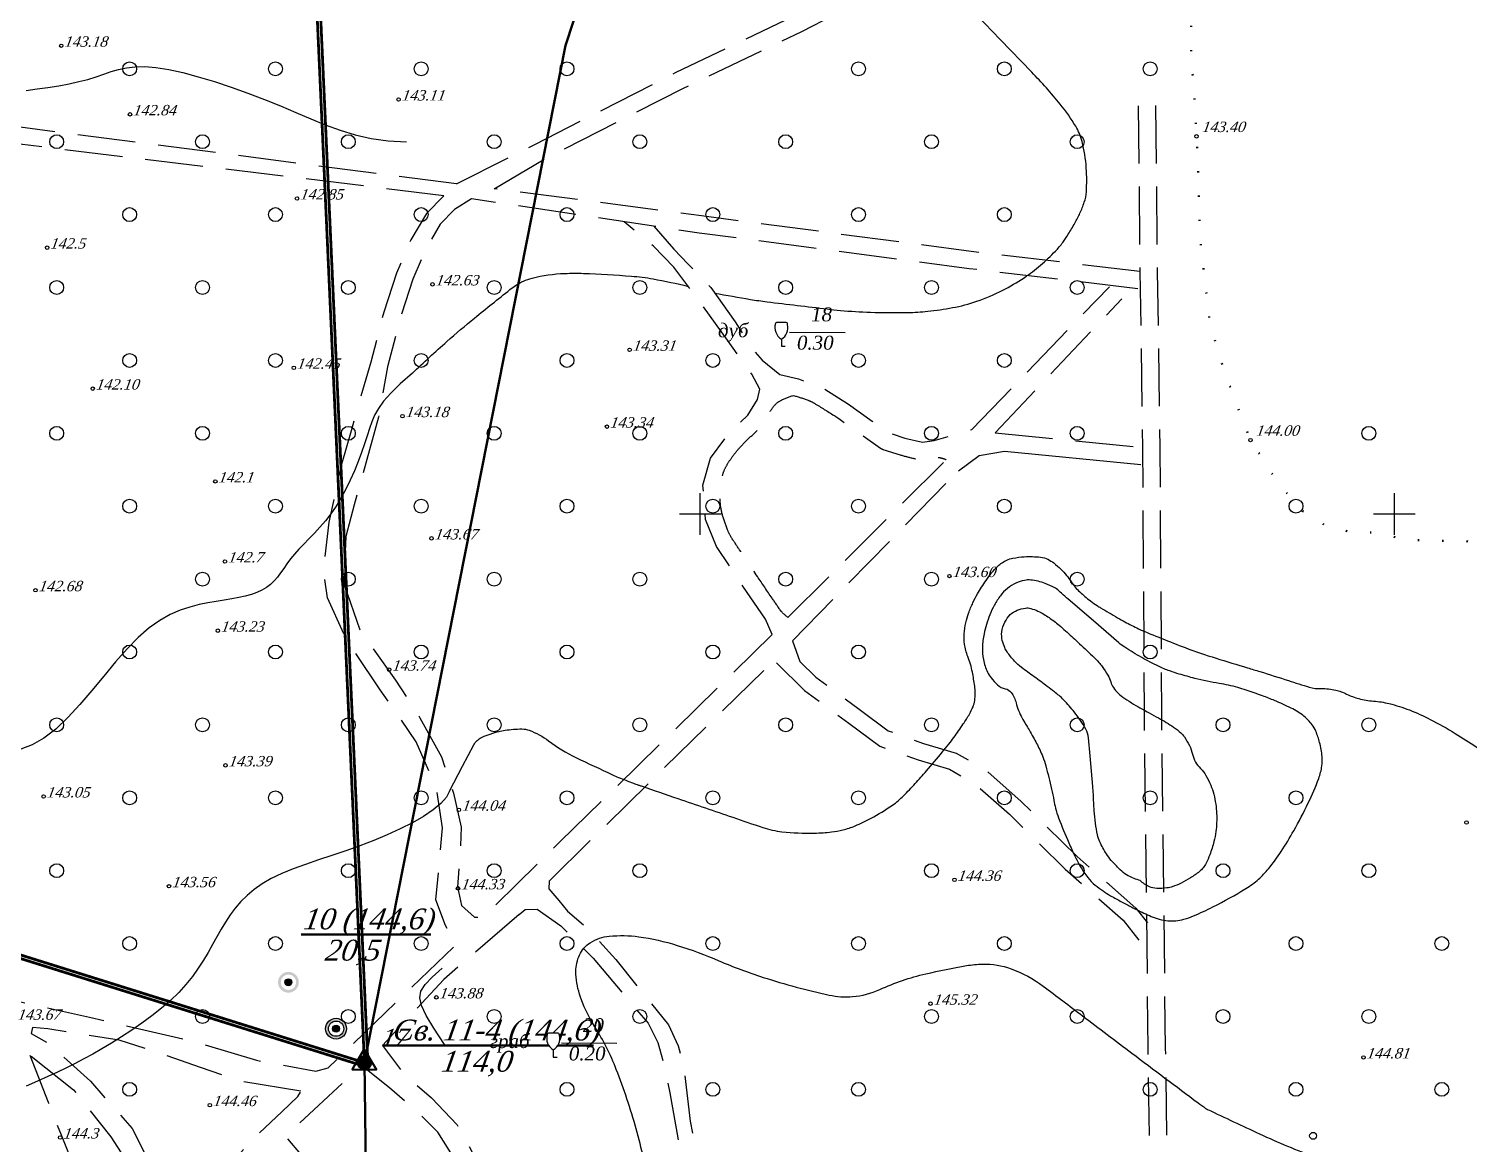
# Model space of a CAD drawing. Header units: millimetres. Extents: x 1400 to 4853, y -623 to 1865.
# Drawn here: x 2962.3 to 3086.8, y 1378.8 to 1475.2 of the extents above; entities that cross this region are included whole.
import ezdxf
from ezdxf.lldxf.tags import DXFTag

# ---------------------------------------------------------------- set-up
doc = ezdxf.new("R2010")
doc.units = ezdxf.units.MM
doc.set_wipeout_variables(frame=1)
for name, pattern in [('ADOT', [10, 0, -10]), ('AHIDDEN2', [3, 1.5, -1.5]), ('AHIDDEN4', [7, 5, -2])]:
    doc.linetypes.add(name, pattern=pattern)
for name, color, linetype in [('01_Завод', 7, 'Continuous'), ('01_Північ', 7, 'Continuous'), ('0_Лицензия', 6, 'Continuous'), ('CONT-MNR', 7, 'Continuous'), ('кресты', 7, 'Continuous'), ('ПИКЕТЫ', 7, 'Continuous'), ('РАСТИТ', 7, 'Continuous'), ('Скважины', 7, 'Continuous'), ('Скважины_2011', 7, 'Continuous'), ('СІТУАЦІЯ', 7, 'Continuous')]:
    doc.layers.add(name, color=color, linetype=linetype)
doc.styles.add('grad', font='timesi.ttf')
doc.styles.add('universw', font='timesi.ttf', dxfattribs={"oblique": 10})
tags = doc.linetypes.add('New Line1', pattern=[1.5, 1, -0.5]).pattern_tags.tags
tags[6:7] = [DXFTag(74, 4), DXFTag(75, 0), DXFTag(340, '0'), DXFTag(46, 1.0), DXFTag(50, 0.0), DXFTag(44, 0.0), DXFTag(45, 0.0)]
tags[4:5] = [DXFTag(74, 4), DXFTag(75, 0), DXFTag(340, '0'), DXFTag(46, 1.0), DXFTag(50, 0.0), DXFTag(44, 0.0), DXFTag(45, 0.0)]

# ---------------------------------------------------------------- blocks, each defined once
blk = doc.blocks.new('372')
blk.add_circle((0, 0), 1)
blk = doc.blocks.new('368')
at = {"color": 0, "linetype": 'Continuous'}
blk.add_blockref('372', (0, 0), dxfattribs=at)
blk = doc.blocks.new('Свкажины')
at = {"layer": 'Скважины', "linetype": 'Continuous'}
h = blk.add_hatch(color=5, dxfattribs=at)
h.paths.add_polyline_path([(-3, 0, 1), (3, 0, 1)])
h.paths.add_polyline_path([(2.2, 0, -1), (-2.2, 0, -1)], flags=16)
at = {"layer": 'Скважины', "linetype": 'Continuous', "lineweight": 50}
h = blk.add_hatch(color=2, dxfattribs=at)
edge = h.paths.add_edge_path()
edge.add_arc((0, 0), 1, 0, 360)
at = {"layer": 'Скважины', "color": 0, "linetype": 'Continuous'}
for radius in [3, 2.2, 1]:
    blk.add_circle((0, 0), radius, dxfattribs=at)
blk = doc.blocks.new('Licenzia')
at = {"linetype": 'New Line1', "lineweight": 25}
h = blk.add_hatch(color=6, dxfattribs=at)
h.dxf.hatch_style = 1
h.set_gradient(color1=(255, 0, 255), color2=(255, 0, 255), centered=1, tint=1, name='INVCYLINDER')
edge = h.paths.add_edge_path()
edge.add_arc((0, 0), 2, 0, 360)
at = {"color": 6, "linetype": 'Continuous', "lineweight": 40, "flags": 128}
blk.add_lwpolyline([(-0.08, 4.01), (-3.48, -1.99), (3.45, -1.99)], close=True, dxfattribs=at)
at = {"color": 10, "linetype": 'Continuous', "lineweight": 25}
blk.add_circle((0, 0), 2, dxfattribs=at)
blk = doc.blocks.new('390_2')
at = {"color": 0, "linetype": 'Continuous', "lineweight": 0}
blk.add_wipeout([(0.56, -0.02), (0.56, 0.02), (0.02, 0.02), (0.02, 1.02), (0.15, 1.11), (0.31, 1.24), (0.46, 1.38), (0.62, 1.58), (0.73, 1.77), (0.84, 2), (0.9, 2.21), (0.95, 2.44), (0.96, 2.61), (0.96, 2.86), (0.94, 3.01), (0.89, 3.24), (0.86, 3.33), (0.82, 3.39), (0.77, 3.44), (0.7, 3.46), (-0.38, 3.46), (-0.69, 3.46), (-0.8, 3.42), (-0.85, 3.37), (-0.89, 3.28), (-0.93, 3.11), (-0.96, 2.93), (-0.97, 2.66), (-0.95, 2.39), (-0.91, 2.19), (-0.85, 2.03), (-0.78, 1.85), (-0.67, 1.65), (-0.56, 1.5), (-0.45, 1.37), (-0.28, 1.21), (-0.13, 1.09), (-0.02, 1.02), (-0.02, -0.02)], dxfattribs=at)
at = {"color": 0, "linetype": 'Continuous'}
blk.add_lwpolyline([(0.89, 3.12), (0.86, 3.28, 0.283123), (0.7, 3.44), (-0.69, 3.44, 0.301637), (-0.87, 3.28, 0.346308), (0, 1.03, 0.325277)], format="xyb", close=True, dxfattribs=at)
blk.add_lwpolyline([(0, 1.03), (0, 0), (0.54, 0)], dxfattribs=at)

msp = doc.modelspace()

# ---------------------------------------------------------------- hatches: boundary and pattern name
at = {"layer": 'Скважины', "linetype": 'Continuous'}
h = msp.add_hatch(color=0, dxfattribs=at)
h.paths.add_polyline_path([(2985.6759, 1392.8271, 1), (2983.8759, 1392.8271, 1)])
h.paths.add_polyline_path([(2985.4359, 1392.8271, 1), (2984.1159, 1392.8271, 1)], flags=16)
msp.add_hatch(color=7, dxfattribs=at).paths.add_polyline_path([(2985.0759, 1392.8271, 1), (2984.4759, 1392.8271, 1)])

# ---------------------------------------------------------------- linework, layer by layer
at = {"color": 6, "linetype": 'Continuous', "lineweight": 60, "flags": 128}
msp.add_lwpolyline([(3144.4144, 1622.5005, 0.24, 0.24, 0), (3032.8199, 1555.7907, 0.24, 0.24, 0), (3018.8744, 1523.7908, 0.24, 0.24, 0), (2987.3207, 1481.6199, 0.24, 0.24, 0), (2991.6614, 1385.4672, 0.24, 0.24, 0), (2843.9613, 1431.7361, 0.24, 0.24, 0), (2695.2589, 1447.0788, 0.24, 0.24, 0), (2711.2688, 1628.8933, 0.24, 0.24, 0), (2712.5497, 1675.7396, 0, 0, 0), (2806.1021, 1678.0284, 0.24, 0.24, 0), (2909.7376, 1712.7799, 0.24, 0.24, 0), (2967.6908, 1719.2535, 0.24, 0.24, 0), (3085.4663, 1716.8193, 0.24, 0.24, 0), (3121.1623, 1734.8067, 0.24, 0.24, 0), (3144.4153, 1734.688, 0.24, 0.24, 0)], format="xyseb", dxfattribs=at)
at = {"color": 1, "linetype": 'Continuous', "lineweight": 211, "const_width": 0.24, "flags": 128}
msp.add_lwpolyline([(2712.8418, 1675.4467), (2806.1546, 1677.7296), (2909.8027, 1712.4853), (2967.7044, 1718.9532), (3084.808, 1716.5431), (3133.365, 1615.9104), (3032.5835, 1555.9992), (3018.6133, 1523.9427), (2987.0162, 1481.7136), (2991.3424, 1385.8815), (2844.0222, 1432.0314), (2695.5837, 1447.3469), (2711.5685, 1628.8761)], close=True, dxfattribs=at)
at = {"color": 7, "linetype": 'Continuous', "lineweight": 50, "flags": 128}
msp.add_lwpolyline([(3022.8806, 1516.821), (3008.7078, 1473.7954), (2991.3424, 1385.8815), (2991.9063, 1342.6075), (2991.9063, 1342.6075, -0.42950611), (2972.8201, 1324.3423), (2896.8223, 1329.5967), (2840.9623, 1333.2267), (2758.0423, 1339.7067), (2692.7023, 1344.9267)], format="xyb", dxfattribs=at)
at = {"layer": '01_Завод', "color": 250, "linetype": 'AHIDDEN4', "flags": 128}
for points in [[(2999.2909, 1461.8232), (3006.067, 1465.2291), (3018.2417, 1471.4456), (3028.473, 1476.3524), (3033.5832, 1478.946), (3038.9295, 1480.8535), (3044.7034, 1482.167), (3046.6426, 1482.6255)], [(3002.5604, 1461.407), (3006.7912, 1463.9147), (3018.9072, 1470.1012), (3029.1368, 1475.0071), (3034.177, 1477.5652), (3039.3494, 1479.4107), (3045.0423, 1480.7058), (3046.9878, 1481.1657)], [(2999.2909, 1461.8232), (2957.4143, 1467.2646), (2933.5931, 1470.3934)], [(2998.2171, 1460.8017), (2957.22, 1465.7772), (2933.3978, 1468.9062)], [(3058.2226, 1468.5847), (3058.3598, 1454.2533), (3058.5903, 1439.0532), (3058.7266, 1416.1742), (3059.0546, 1387.1029), (3059.2128, 1376.6467), (3060.1623, 1292.9921)], [(3059.7225, 1468.5991), (3059.8597, 1454.2719), (3060.0902, 1439.0691), (3060.2265, 1416.1871), (3060.5545, 1387.1228), (3060.7127, 1376.6666), (3061.6622, 1293.0091)], [(2998.2171, 1460.8017), (2996.7024, 1459.2747), (2995.3439, 1456.9772), (2994.1161, 1454.1053), (2993.0188, 1450.7373), (2991.8955, 1446.4033), (2990.8953, 1442.999)], [(3000.5934, 1460.5323), (2999.1227, 1459.6186), (2997.8986, 1458.3507), (2996.6848, 1456.2977), (2995.5216, 1453.577), (2994.4593, 1450.3164), (2993.3415, 1446.0036), (2992.5613, 1441.6581)], [(3058.1828, 1452.7638), (3043.6028, 1454.4966), (3020.2765, 1457.5705), (3000.5934, 1460.5323)], [(3058.3598, 1454.2533), (3043.7894, 1455.985), (3020.4725, 1459.0577), (3002.5604, 1461.407)], [(3026.5944, 1422.89), (3026.0019, 1424.2053), (3024.0611, 1427.0625), (3021.7653, 1430.4984), (3020.8223, 1432.8285), (3020.5986, 1435.7869), (3021.2562, 1438.1202), (3022.6781, 1440.0586), (3024.4664, 1441.848), (3025.3047, 1443.1768), (3025.523, 1444.0981), (3024.8336, 1445.3673), (3022.7255, 1448.3059), (3020.449, 1451.4792), (3018.093, 1454.6206), (3016.3272, 1456.4514), (3013.7795, 1458.5482)], [(3016.3614, 1458.1597), (3018.0936, 1456.1712), (3019.3311, 1454.887), (3021.275, 1452.87), (3023.3984, 1449.9066), (3024.7379, 1447.703), (3025.7044, 1446.5992), (3027.2576, 1445.3573), (3028.866, 1444.9736), (3030.9024, 1444.2158), (3033.1772, 1442.7868), (3035.2336, 1441.3292), (3036.6256, 1440.3426), (3038.0551, 1439.8514), (3039.563, 1439.5052), (3040.5898, 1439.6518), (3042.5235, 1440.2115), (3043.8442, 1440.6084), (3055.7238, 1452.9232)], [(3045.846, 1440.3203), (3056.8034, 1451.8817)], [(3045.846, 1440.3203), (3058.5903, 1439.0532)], [(3027.9408, 1424.3382), (3041.6325, 1437.9829)], [(3028.3265, 1422.3339), (3042.6739, 1437.0193)], [(3008.2366, 1404.951), (3026.5944, 1422.89)], [(3028.3265, 1422.3339), (3028.9781, 1420.546), (3030.3577, 1419.1973), (3034.0934, 1416.4268), (3036.6142, 1414.5572), (3039.6687, 1413.4634), (3042.4991, 1412.6263), (3044.993, 1411.2107), (3048.109, 1408.4611), (3052.94, 1403.692), (3058.0234, 1399.2328), (3060.0978, 1396.6043)], [(3026.9482, 1420.4451), (3029.3805, 1418.0545), (3033.1998, 1415.222), (3035.8992, 1413.2199), (3039.2028, 1412.037), (3041.9085, 1411.2368), (3044.1172, 1409.983), (3047.0851, 1407.3641), (3051.9176, 1402.5935), (3056.931, 1398.1957), (3058.9204, 1395.675)], [(3007.2962, 1401.5716), (3016.4923, 1410.595), (3026.2396, 1420.1592)], [(3007.2962, 1401.5716), (3007.2952, 1400.888), (3008.1357, 1399.88), (3008.8829, 1398.9839), (3010.8628, 1397.2666), (3013.0668, 1394.7839), (3015.9927, 1391.1676), (3017.6269, 1389.1477), (3018.4547, 1387.3246), (3018.962, 1385.4306), (3019.4874, 1380.8099), (3020.5904, 1375.1053), (3021.0321, 1372.6269), (3021.2091, 1371.6341), (3021.5942, 1371.3368), (3022.5061, 1371.6854), (3023.889, 1372.2804), (3025.9286, 1373.158), (3027.8673, 1373.9921), (3030.8174, 1374.7706), (3033.7614, 1375.5476), (3037.3229, 1376.3131), (3041.3069, 1376.6423), (3046.0015, 1377.1321), (3049.7094, 1377.2726), (3052.9268, 1377.2218), (3057.1819, 1377.0903), (3059.2071, 1377.0278)], [(3004.7274, 1398.6822), (3005.2335, 1399.1199), (3006.265, 1399.1514), (3008.3258, 1397.7047), (3011.1077, 1394.9044), (3015.8554, 1389.2796), (3016.7158, 1387.6105), (3017.2472, 1385.5874), (3017.7467, 1383.2786), (3018.7066, 1377.8423), (3019.197, 1373.9849), (3019.2558, 1373.0978), (3018.9586, 1371.8652), (3018.4, 1371.1996), (3017.6373, 1370.7379), (3016.0796, 1370.8131), (3012.6314, 1371.5646), (3007.9837, 1373.1597), (3004.4597, 1375.2382), (3002.4565, 1376.4876), (3000.6549, 1378.1569)]]:
    msp.add_lwpolyline(points, dxfattribs=at)
for points in [[(3027.9408, 1424.3382, -0.01007648), (3027.41, 1424.8295, -0.05028946), (3027.316, 1424.9403, -0.00156801), (3026.5747, 1426.0242, -0.00090889), (3025.3052, 1427.9006, -0.00099552), (3023.7661, 1430.1941, -0.00227091), (3023.098, 1431.2039, -0.04888238), (3022.7543, 1431.8604, -0.02601056), (3022.3004, 1433.1746, -0.05131863), (3022.0913, 1434.3363, -0.0466023), (3022.1143, 1435.6354, -0.04100762), (3022.3315, 1436.7479, -0.06102856), (3022.6263, 1437.4519, -0.02858952), (3023.0934, 1438.1715, -0.02108946), (3023.8199, 1439.0791, -0.03348282), (3024.7192, 1439.9807, 0.03255758), (3025.6457, 1440.9061, 0.06947904), (3026.1163, 1441.6209, -0.05238217), (3026.7067, 1442.5878, -0.10407214), (3027.2773, 1443.0789, -0.06281254), (3028.4287, 1443.5358)], [(3028.4287, 1443.5358, -0.02231197), (3029.6812, 1443.1324, -0.04778293), (3030.235, 1442.8637, -0.00341599), (3031.936, 1441.8113, -0.01393281), (3032.3439, 1441.5389), (3034.3662, 1440.1055), (3035.9342, 1438.9941, 0.07153705), (3036.1534, 1438.8816, 0.0112214), (3037.6424, 1438.4071, 0.01509355), (3038.7716, 1438.1117, 0.02384196), (3039.499, 1437.9808, 0.12158152), (3040.1185, 1438.0503, -0.09439049), (3040.9059, 1438.1817, -0.06113796), (3041.18, 1438.1417, -0.03522855), (3041.6325, 1437.9829)]]:
    msp.add_lwpolyline(points, format="xyb", dxfattribs=at)
at = {"layer": '01_Завод', "color": 250, "linetype": 'Continuous', "flags": 128}
msp.add_lwpolyline([(3042.6739, 1437.0193), (3044.4757, 1438.348), (3046.6746, 1438.7305), (3058.4419, 1437.5606)], dxfattribs=at)
at = {"layer": '01_Завод', "color": 250, "linetype": 'Continuous'}
for centre in [(3063.2553, 1465.9364), (3067.9233, 1439.6848)]:
    msp.add_circle(centre, 0.15, dxfattribs=at)
at = {"layer": '01_Північ', "linetype": 'ADOT', "lineweight": 50, "ltscale": 0.2, "flags": 128}
msp.add_lwpolyline([(3136.6976, 1493.7771), (3137.8569, 1493.5454), (3141.3724, 1493.1681), (3143.7095, 1493.1478), (3147.6929, 1492.8228), (3152.9109, 1491.7969), (3157.503, 1490.3691), (3160.4624, 1489.8592), (3164.4236, 1488.4174), (3170.1683, 1486.8135), (3173.5602, 1485.9096), (3175.7964, 1485.1061), (3177.8316, 1484.9303), (3180.0678, 1484.5034), (3182.7498, 1483.7579), (3184.5476, 1482.7807), (3187.1654, 1480.8895), (3189.8148, 1478.683), (3192.1172, 1476.319), (3193.5085, 1474.4448), (3194.6695, 1472.8169), (3196.177, 1470.531), (3197.2916, 1468.2154), (3197.6179, 1466.5633), (3197.7267, 1464.2807), (3197.7919, 1462.3895), (3197.8766, 1461.2986), (3197.7127, 1459.3339), (3197.0301, 1456.1412), (3195.9186, 1452.3763), (3194.9975, 1449.5717), (3193.7578, 1447.1578), (3191.7154, 1444.9524), (3189.644, 1443.0516), (3188.79, 1442.4046), (3187.5047, 1441.8435), (3179.3345, 1442.4489), (3175.6262, 1442.8328), (3156.5938, 1444.8999), (3137.7138, 1446.965), (3135.7594, 1447.0928), (3135.7412, 1444.8293), (3135.7662, 1440.7639), (3135.4643, 1432.383), (3134.3853, 1430.6629), (3132.4586, 1429.0455), (3131.7393, 1427.8902), (3131.6622, 1426.6578), (3131.1721, 1423.0433), (3130.8173, 1420.8841), (3130.5916, 1419.3693), (3129.8822, 1418.4992), (3128.8825, 1417.5968), (3127.4958, 1417.0489), (3125.2062, 1417.1778), (3117.9167, 1417.9536), (3111.7636, 1418.52), (3109.4157, 1418.9246), (3107.3107, 1420.2191), (3104.9628, 1422.4442), (3102.4125, 1424.1838), (3097.5383, 1427.5906), (3093.8192, 1429.6756), (3092.8668, 1430.4462), (3088.0138, 1430.8995), (3081.9657, 1431.0496), (3080.146, 1431.335), (3079.1131, 1431.614), (3077.6055, 1431.7535), (3075.9863, 1431.8372), (3074.73, 1432.0883), (3072.4407, 1433.5391), (3070.4027, 1435.827), (3067.9233, 1439.6848), (3066.5245, 1443.2655), (3065.2965, 1446.7662), (3064.4031, 1449.8757), (3063.9329, 1453.8365), (3063.5648, 1457.1404), (3063.4307, 1461.357), (3063.3355, 1464.7825), (3063.2553, 1465.9364), (3063.0461, 1469.938), (3062.7772, 1472.7424), (3062.8037, 1474.4948), (3062.8037, 1475.5973), (3062.436, 1476.621), (3061.3591, 1476.936), (3058.9952, 1477.041), (3054.6876, 1477.5135), (3045.335, 1478.5244), (3040.8509, 1479.1505), (3036.9998, 1479.7955), (3033.7935, 1480.1937), (3031.1488, 1480.1937), (3028.3928, 1480.5983), (3026.4444, 1481.1175), (3020.8267, 1483.7462), (3018.179, 1485.2421), (3016.1524, 1486.1835), (3014.4112, 1487.0393), (3012.9839, 1487.4672), (3011.4256, 1488.1641)], dxfattribs=at)
at = {"layer": 'CONT-MNR', "color": 30, "linetype": 'Continuous', "flags": 128}
for points in [[(3021.6225, 1452.3849, 0.00489125), (3024.6987, 1451.8457, 0.01046353), (3026.1439, 1451.6379, 0.00123545), (3031.3495, 1451.0133, 0.00570901), (3032.4778, 1450.8938, 0.01553505), (3035.0833, 1450.7294, 0.0126454), (3038.2901, 1450.7079, 0.0223505), (3040.0347, 1450.8185, 0.01815174), (3042.1644, 1451.128, 0.0382479), (3044.2849, 1451.6854, 0.03468709), (3046.5084, 1452.6329, 0.02807615), (3048.3622, 1453.715, 0.03371718), (3049.7835, 1454.7998, 0.0197408), (3051.0656, 1456.0153, 0.03589035), (3051.6927, 1456.7587, 0.01681801), (3052.1722, 1457.4664, 0.01277735), (3052.747, 1458.4335, 0.02179222), (3053.1853, 1459.3027, 0.02113619), (3053.5587, 1460.2343, 0.07028703), (3053.7382, 1461.126, 0.0307686), (3053.7316, 1463.1955, 0.04573983), (3053.3697, 1465.4941, 0.0750858), (3052.8191, 1466.8057, 0.03383608), (3051.475, 1468.7085, 0.02129923), (3049.0218, 1471.4762), (3046.3019, 1474.2934), (3044.2902, 1476.3771, -0.07449572)], [(2995.4857, 1445.4783, -0.00811143), (2998.4727, 1448.2066, -0.01046598), (3000.8647, 1450.2337, -0.00276202), (3003.9163, 1452.684, -0.01754976), (3004.412, 1453.05, -0.09063792), (3005.8319, 1453.6842, -0.04905349), (3008.6603, 1454.0863, -0.02096854), (3010.2896, 1454.0884, -0.00826621), (3014.414, 1453.8523, -0.02600791), (3016.2982, 1453.6142, -0.01591944), (3019.3317, 1452.969)], [(2998.6997, 1409.3486), (2999.8308, 1411.5054), (3000.7934, 1413.341, -0.16408497), (3001.4594, 1413.9773, -0.0694664), (3003.4941, 1414.6035, -0.03998279), (3004.9433, 1414.7195, -0.09014068), (3005.5819, 1414.6035, -0.07072969), (3007.2607, 1413.6845, 0.04884453), (3009.6253, 1412.2529, 0.00240998), (3012.7778, 1410.7611, 0.0148152), (3013.2987, 1410.5361, 0.00273265), (3014.5976, 1410.0287, 0.00841568), (3015.023, 1409.8733, 0.00063007), (3015.2659, 1409.7896, 0.0000482), (3018.4428, 1408.6989, 0.00062252), (3023.1717, 1407.0825, 0.00113379), (3025.7712, 1406.2041, 0.05392123), (3027.4301, 1405.8403, 0.0325294), (3030.2374, 1405.7193, 0.02241677), (3031.7173, 1405.8183, 0.03381529), (3032.6855, 1405.9937, 0.03579074), (3033.759, 1406.3475, 0.02657605), (3035.1335, 1406.9998, 0.02751393), (3036.9762, 1408.1326, 0.04731779), (3037.9389, 1408.9448, 0.00829589), (3038.9358, 1409.9961, 0.0081667), (3039.9127, 1411.0967, 0.0029067), (3041.2876, 1412.7167, 0.00686954), (3041.8559, 1413.4134, 0.01209828), (3042.2824, 1413.9787, 0.00598727), (3043.1022, 1415.1514, 0.02162721), (3043.6282, 1415.9999, 0.03020985), (3043.94, 1416.6433, 0.05706418), (3044.089, 1417.1679, 0.04705557), (3044.1344, 1417.827, 0.02781836), (3044.0867, 1418.4164, 0.01337656), (3043.8869, 1419.6291, 0.04564818), (3043.4984, 1420.9742, -0.05754539), (3043.2152, 1422.0495, -0.04995287), (3043.1773, 1422.9361, -0.04525182), (3043.3212, 1423.9046, -0.02590692), (3043.5616, 1424.7108, -0.02195223), (3043.9349, 1425.6306, -0.02527789), (3044.3281, 1426.3859, -0.01551074), (3045.0667, 1427.56, -0.05146552), (3046.0872, 1428.7831, -0.08764686), (3046.8642, 1429.3121, -0.05859546), (3047.3938, 1429.4793, -0.03289492), (3048.3732, 1429.6004, -0.04138849), (3049.7855, 1429.5644, -0.08967292), (3050.4148, 1429.3786, -0.04668506), (3050.916, 1429.0649, -0.03292168), (3051.5466, 1428.5137, -0.05255222), (3052.4305, 1427.4243, 0.06512503), (3053.1666, 1426.562, 0.0162858), (3054.0836, 1425.7873, 0.02744396), (3054.6662, 1425.3766, 0.00631714), (3054.9708, 1425.1913, 0.00132932), (3056.4315, 1424.3329, 0.00983149), (3057.076, 1423.9734, 0.00556702), (3058.233, 1423.3737)], [(3058.3922, 1401.6108, -0.04481932), (3057.3559, 1402.024, -0.07249146), (3056.7901, 1402.4225, -0.02240757), (3055.8886, 1403.3566, -0.04119428), (3055.4662, 1403.9235, -0.03013873), (3054.8941, 1404.976, -0.05800957), (3054.6969, 1405.5679, -0.0180214), (3054.5237, 1406.5782, -0.01710313), (3054.4164, 1407.6529, -0.00601239), (3054.3404, 1409.0774, 0.01256424), (3054.2951, 1409.7587), (3054.0541, 1412.3838), (3053.909, 1413.9655, 0.10305681), (3053.6801, 1414.7135, 0.04555389), (3052.699, 1416.1682, 0.01477168), (3051.7705, 1417.2399, 0.03973321), (3051.3835, 1417.5989, 0.00258267), (3050.9752, 1417.9179, 0.00172063), (3050.3582, 1418.3915, 0.00838557), (3049.2237, 1419.2266, -0.0086487), (3048.1241, 1420.0368, -0.04308636), (3047.5224, 1420.5845, -0.03433487), (3046.8827, 1421.3794, -0.05415775), (3046.679, 1421.7515, -0.03547003), (3046.4746, 1422.3651, -0.09789538), (3046.4337, 1423.1011, -0.08018208), (3046.6985, 1423.9584, -0.08682914), (3047.1663, 1424.5961, -0.09645872), (3047.7658, 1424.9824, -0.0634684), (3048.4796, 1425.1672, -0.10200295), (3048.9399, 1425.1317, -0.03404368), (3049.5457, 1424.9118, -0.03835626), (3050.0499, 1424.6411, -0.01183392), (3050.9594, 1424.0278, -0.02466457), (3051.3734, 1423.7024, -0.00532791), (3051.9416, 1423.1978, -0.0028299), (3052.9957, 1422.2304, -0.00515893), (3054.2666, 1421.0261, -0.01142494), (3054.8222, 1420.4636, -0.03588156), (3055.1037, 1420.1187, -0.0175754), (3055.5995, 1419.3581, -0.06424211), (3055.8508, 1418.7866, 0.07447292), (3056.0778, 1418.2975, 0.05457083), (3056.4798, 1417.8127, 0.04705009), (3057.0494, 1417.3563, 0.00848514), (3057.8206, 1416.868, 0.00924067), (3058.5442, 1416.4451, 0.00645959), (3059.1601, 1416.1105, -0.00483553), (3059.9842, 1415.6663, -0.02150512), (3061.2797, 1414.8774, -0.04067613), (3061.9083, 1414.378, -0.0566691), (3062.207, 1414.027, -0.03050837), (3062.6393, 1413.2903, -0.05933917), (3062.9189, 1412.5273, 0.06768095), (3063.1754, 1411.8617, 0.07512463), (3063.5994, 1411.3073, -0.06890013), (3064.0688, 1410.7091, -0.03337274), (3064.4876, 1409.8659, -0.03745877), (3064.7511, 1409.0694, -0.02477679), (3064.9164, 1408.2325, -0.025563), (3064.9942, 1407.4093, -0.02067789), (3064.9957, 1406.6229, -0.02125896), (3064.9331, 1405.8605, -0.03313067), (3064.7634, 1404.982, -0.02479998), (3064.4029, 1403.843, -0.02875072), (3064.0811, 1403.11, -0.04999828), (3063.8319, 1402.7221, -0.05697867), (3063.5108, 1402.4006, -0.02697664), (3062.7307, 1401.8458, -0.02746421), (3061.9327, 1401.4001, -0.03019582), (3061.1649, 1401.0808, -0.05682131), (3060.7046, 1400.9778, -0.0302373), (3059.821, 1400.9369, -0.10702341), (3059.1795, 1401.0854, -0.07402039), (3058.3922, 1401.6108)], [(3058.233, 1423.3737, 0.01061588), (3062.2751, 1421.7454, 0.01639276), (3064.9462, 1420.8336, 0.00027644), (3067.6693, 1420.0043, -0.00070757), (3068.7329, 1419.6794, -0.00390599), (3071.2053, 1418.8992, 0.00539477), (3072.997, 1418.3396, 0.08119122), (3074.0391, 1418.2035, -0.06775981), (3075.2891, 1418.074, -0.05346979), (3076.2327, 1417.7345, 0.04785548), (3077.2821, 1417.3437, 0.04724949), (3078.5453, 1417.1314, -0.04388648), (3079.9064, 1416.9121, -0.02976328), (3081.6523, 1416.3586, -0.02745766), (3083.4637, 1415.5467, -0.01876329), (3085.6173, 1414.3312, -0.01078186), (3089.233, 1411.9988, -0.02164743)], [(3015.968, 1375.0596, 0.02609042), (3014.8286, 1380.1565, 0.02513517), (3013.1112, 1385.2982, 0.04730139), (3011.2548, 1388.9787, -0.06245109), (3009.9314, 1391.8122, -0.0782095), (3009.6242, 1393.7647, -0.10707688), (3009.9314, 1395.183, -0.14615925), (3010.8592, 1396.2474, -0.11752424), (3012.5085, 1396.8116, -0.05761828), (3015.0484, 1396.7622, -0.04277806), (3018.3826, 1396.0163, -0.02456371), (3021.976, 1394.6854, 0.02299048), (3025.8105, 1393.2515, 0.0248381), (3031.5225, 1391.7184, 0.07314742), (3033.5358, 1391.5843, 0.08815502), (3035.8925, 1392.1996, -0.05102635), (3039.8539, 1393.5532, -0.01419453), (3043.3761, 1394.2633, -0.03651152), (3044.768, 1394.3995, -0.09355213), (3047.224, 1393.998, -0.07351511), (3050.001, 1392.4977, -0.00238482), (3053.407, 1389.9252, 0.00190256), (3057.6731, 1386.6966, 0.00047238), (3063.3908, 1382.412, 0.00415765), (3064.0449, 1381.9312, 0.04599162), (3064.2067, 1381.8357, 0.00173395), (3068.7092, 1379.7258, 0.02061885), (3073.5863, 1377.701, 0.01571158)]]:
    msp.add_lwpolyline(points, format="xyb", dxfattribs=at)
for points in [[(2962.106, 1469.9006), (2963.0513, 1470.0272), (2963.9946, 1470.1639), (2964.9207, 1470.3131), (2965.8139, 1470.4773), (2966.6589, 1470.6589), (2967.4403, 1470.8603), (2968.1499, 1471.0807), (2968.8093, 1471.3073), (2969.4473, 1471.5237), (2970.0927, 1471.714), (2970.7744, 1471.8619), (2971.5212, 1471.9513), (2972.362, 1471.9661), (2973.3256, 1471.8901), (2974.4313, 1471.712), (2975.661, 1471.44), (2976.9867, 1471.087), (2978.3809, 1470.6659), (2979.8155, 1470.1898), (2981.263, 1469.6715), (2982.6955, 1469.1241), (2984.0853, 1468.5605), (2985.4136, 1467.9944), (2986.698, 1467.4432), (2987.965, 1466.9248), (2989.2412, 1466.4572), (2990.553, 1466.0586), (2991.9272, 1465.747), (2993.3901, 1465.5404), (2994.9684, 1465.4568)], [(2995.4857, 1445.4783), (2994.432, 1444.5426), (2993.618, 1443.7383), (2993.0045, 1443.0365), (2992.5524, 1442.4081), (2992.2225, 1441.8243), (2991.9756, 1441.2559), (2991.7727, 1440.6742), (2991.5744, 1440.0501), (2991.3485, 1439.3623), (2991.0893, 1438.6199), (2990.7981, 1437.8398), (2990.4761, 1437.0389), (2990.1245, 1436.2338), (2989.7445, 1435.4415), (2989.3373, 1434.6788), (2988.9042, 1433.9625), (2988.4475, 1433.3053), (2987.9749, 1432.7037), (2987.4952, 1432.1502), (2987.0172, 1431.6371), (2986.5497, 1431.1569), (2986.1015, 1430.7021), (2985.6815, 1430.2649), (2985.2984, 1429.8379), (2984.9577, 1429.4155), (2984.6511, 1429.0005), (2984.3671, 1428.5977), (2984.0941, 1428.2118), (2983.8205, 1427.8477), (2983.5345, 1427.5102), (2983.2248, 1427.2041), (2982.8795, 1426.9342), (2982.4894, 1426.7036), (2982.0533, 1426.5079), (2981.5726, 1426.3413), (2981.0482, 1426.1976), (2980.4815, 1426.071), (2979.8735, 1425.9554), (2979.2255, 1425.8449), (2978.5386, 1425.7333), (2977.814, 1425.612), (2977.053, 1425.4606), (2976.2572, 1425.2562), (2975.4277, 1424.9757), (2974.5661, 1424.5961), (2973.6737, 1424.0943), (2972.7518, 1423.4473), (2971.802, 1422.632), (2970.8261, 1421.6384), (2969.8283, 1420.508), (2968.8134, 1419.2954), (2967.7861, 1418.0552), (2966.7511, 1416.8419), (2965.7133, 1415.7101), (2964.6773, 1414.7144), (2963.6479, 1413.9092), (2962.6312, 1413.3342), (2961.6388, 1412.9688)], [(2998.6997, 1409.3486), (2998.4228, 1408.8205), (2997.9376, 1408.2749), (2997.2708, 1407.7197), (2996.449, 1407.1627), (2995.4986, 1406.6117), (2994.4464, 1406.0745), (2993.3189, 1405.5589), (2992.1426, 1405.0726), (2990.9424, 1404.6208), (2989.7365, 1404.1978), (2988.5412, 1403.795), (2987.3729, 1403.4041), (2986.248, 1403.0166), (2985.1829, 1402.624), (2984.194, 1402.218), (2983.2978, 1401.79), (2982.5057, 1401.3332), (2981.8101, 1400.8475), (2981.1985, 1400.3342), (2980.6585, 1399.7948), (2980.1775, 1399.2305), (2979.7431, 1398.643), (2979.3427, 1398.0335), (2978.964, 1397.4035), (2978.5945, 1396.7546), (2978.2225, 1396.0899), (2977.8364, 1395.4124), (2977.4247, 1394.7253), (2976.9758, 1394.0318), (2976.4781, 1393.3351), (2975.9201, 1392.6384), (2975.2901, 1391.9449), (2974.5812, 1391.2581), (2973.8053, 1390.5828), (2972.9786, 1389.9242), (2972.1175, 1389.2876), (2971.2386, 1388.6781), (2970.358, 1388.1009), (2969.4923, 1387.5612), (2968.6579, 1387.0643), (2967.8653, 1386.6125), (2967.1021, 1386.1975), (2966.3499, 1385.808), (2965.5906, 1385.433), (2964.8059, 1385.0611), (2963.9774, 1384.6814), (2963.087, 1384.2826), (2962.1164, 1383.8535)], [(2998.2763, 1387.443), (2997.3461, 1388.8643), (2996.679, 1389.9605), (2996.2723, 1390.8087), (2996.1235, 1391.4862), (2996.23, 1392.0702), (2996.5892, 1392.6379), (2997.1985, 1393.2667), (2998.0554, 1394.0336)]]:
    msp.add_lwpolyline(points, dxfattribs=at)
msp.add_lwpolyline([(3059.34, 1398.5207, 0.08371925), (3060.7772, 1398.1489, 0.08909414), (3062.1677, 1398.2767, 0.03337015), (3063.0072, 1398.5699, 0.01606793), (3064.6806, 1399.3474, 0.01936765), (3067.5336, 1400.9275, 0.04689114), (3068.6175, 1401.7315, 0.03878537), (3069.4675, 1402.6235, 0.02541316), (3070.579, 1404.1385, 0.01820246), (3071.6654, 1405.9275, 0.01407696), (3072.9179, 1408.3264, 0.02505115), (3073.8219, 1410.4469, 0.0524993), (3074.0924, 1411.5155, 0.06022905), (3074.111, 1412.3328, 0.03963906), (3073.893, 1413.553, 0.0355318), (3073.5654, 1414.5188, 0.05631467), (3073.2503, 1415.0812, 0.06969793), (3072.5355, 1415.8298, 0.05525047), (3071.4304, 1416.521, 0.01066936), (3070.0058, 1417.1696, 0.01482608), (3068.958, 1417.5835, 0.00545732), (3067.538, 1418.0789, 0.01110525), (3066.8325, 1418.2991, 0.03132387), (3065.2245, 1418.6548, -0.02399231), (3063.1194, 1419.0882, -0.00871575), (3061.7664, 1419.4604, -0.01413047), (3060.943, 1419.7279, -0.02638689), (3059.9726, 1420.1327, -0.0169693), (3058.5243, 1420.8901, -0.01321427), (3057.0521, 1421.7771, -0.03606528), (3056.5467, 1422.1539), (3054.3538, 1424.0496), (3052.1788, 1425.9299, -0.0044484), (3051.5966, 1426.4424, 0.00581108), (3051.1498, 1426.8334, 0.06742674), (3050.9635, 1426.9536, 0.01758586), (3050.1851, 1427.2854, 0.03287393), (3049.5651, 1427.4785, 0.03334527), (3048.9341, 1427.5866, 0.07804152), (3048.3887, 1427.5578, 0.05484548), (3047.6529, 1427.3155, 0.06312865), (3046.9075, 1426.8545, 0.06414598), (3046.3114, 1426.2309, 0.0320312), (3045.7982, 1425.4314, 0.03207264), (3045.392, 1424.5739, 0.02040901), (3045.1022, 1423.7483, 0.02157476), (3044.8946, 1422.947, 0.04583395), (3044.7544, 1421.7732, 0.05195191), (3044.8343, 1420.7327, 0.03436913), (3044.9811, 1420.1555, 0.03624604), (3045.196, 1419.6331, 0.05016502), (3045.5082, 1419.1385, 0.03592648), (3046.0552, 1418.5334, 0.14625188), (3046.7333, 1418.186, -0.18930928), (3047.24, 1417.8703, -0.09986822), (3047.661, 1416.9768, 0.06923811), (3048.1861, 1415.6602, 0.0076444), (3048.7927, 1414.6321, -0.01271878), (3049.151, 1414.0103, -0.01155397), (3049.7042, 1412.9331, -0.02099307), (3049.9694, 1412.3214, -0.02535232), (3050.2273, 1411.5344, -0.01012991), (3050.7311, 1409.5248, -0.01248311), (3050.9295, 1408.5479, 0.01806505), (3051.0742, 1407.8744, 0.02939696), (3051.3405, 1407.0328, 0.0112051), (3052.2152, 1404.8905, 0.01087889), (3052.7492, 1403.7317, 0.01380582), (3053.2146, 1402.8404, 0.04091215), (3053.8655, 1401.8695, 0.05311254), (3054.4984, 1401.2278, 0.01997098), (3055.1782, 1400.7149, 0.02238817), (3055.8213, 1400.3104, 0.00397762), (3056.3176, 1400.0335, 0.00216872), (3057.2341, 1399.537, 0.01063999), (3058.0867, 1399.1029, 0.00736585)], format="xyb", close=True, dxfattribs=at)
at = {"layer": 'кресты', "color": 3, "linetype": 'Continuous'}
for p, q in [((3020.3623, 1431.5067), (3020.3623, 1435.1067)), ((3080.3623, 1431.5067), (3080.3623, 1435.1067)), ((3018.5623, 1433.3067), (3022.1623, 1433.3067)), ((3078.5623, 1433.3067), (3082.1623, 1433.3067))]:
    msp.add_line(p, q, dxfattribs=at)
at = {"layer": 'ПИКЕТЫ', "color": 7, "linetype": 'Continuous'}
for centre in [(2965.1409, 1473.7619), (2994.2969, 1469.1187), (2971.0779, 1467.8337), (2985.5166, 1460.5642), (2963.9205, 1456.3162), (2997.227, 1453.1393), (3014.2643, 1447.4856), (2985.2414, 1445.9317), (2967.8647, 1444.1326), (2994.6385, 1441.7514), (3012.2997, 1440.8474), (2978.458, 1436.1105), (2997.1415, 1431.1872), (2979.2886, 1429.1942), (3041.9027, 1427.9297), (2962.9196, 1426.7054), (2978.6744, 1423.2113), (2993.4774, 1419.8431), (2979.34, 1411.5734), (2963.6217, 1408.8863), (2999.5032, 1407.7341), (3086.5897, 1406.6324), (3042.339, 1401.675), (2974.4541, 1401.1255), (2999.4331, 1400.9446), (2997.5544, 1391.5205), (3040.2627, 1390.973), (3077.688, 1386.3326), (2977.9862, 1382.2085), (2965.0523, 1379.4093)]:
    msp.add_circle(centre, 0.15, dxfattribs=at)
at = {"layer": 'РАСТИТ', "color": 7}
for points in [[(3028.0875, 1449.0124), (3032.8793, 1448.9869)], [(3008.3702, 1387.5839), (3013.162, 1387.5585)]]:
    msp.add_lwpolyline(points, dxfattribs=at)
at = {"layer": 'Скважины', "color": 0, "linetype": 'Continuous', "lineweight": 50}
msp.add_line((2985.8649, 1396.9573), (2997.084, 1396.9554), dxfattribs=at)
at = {"layer": 'Скважины', "color": 0, "linetype": 'Continuous'}
msp.add_circle((2984.7759, 1392.8271), 0.3, dxfattribs=at)
at = {"layer": 'Скважины', "color": 7}
msp.add_circle((2984.7809, 1392.7869), 0.15, dxfattribs=at)
at = {"layer": 'Скважины', "color": 7, "linetype": 'Continuous'}
for centre in [(2984.8844, 1392.81), (2984.9059, 1392.802), (2984.9059, 1392.802)]:
    msp.add_circle(centre, 0.15, dxfattribs=at)
at = {"layer": 'Скважины_2011', "color": 0, "linetype": 'Continuous', "lineweight": 50}
msp.add_line((2992.897, 1387.3535), (3011.1528, 1387.3503), dxfattribs=at)
at = {"layer": 'СІТУАЦІЯ', "color": 7, "linetype": 'AHIDDEN4', "flags": 128}
for points in [[(2957.1506, 1392.2776), (2961.8731, 1391.066), (2967.5959, 1389.8119), (2976.4814, 1387.7553), (2982.0278, 1386.0871), (2987.1482, 1385.1341), (2988.2024, 1385.435), (2993.1722, 1390.2004), (2999.3514, 1396.1555), (2998.3403, 1397.7343), (2997.5187, 1399.9445), (2997.8347, 1403.2284), (2998.087, 1406.1683), (2997.5814, 1409.5152), (2995.8119, 1413.62), (2992.7151, 1418.1036), (2989.7448, 1422.5242), (2988.1648, 1426.0606), (2987.8159, 1428.4053), (2988.2998, 1432.5812), (2989.3556, 1437.5044), (2990.2794, 1440.7132), (2990.8953, 1442.999)], [(2992.5613, 1441.6581), (2990.4568, 1434.0778), (2989.7257, 1431.3598), (2989.5789, 1427.2029), (2990.9983, 1423.1437), (2994.0328, 1418.9378), (2996.1456, 1415.6841), (2998.0055, 1412.3096), (2999.0333, 1409.1797), (2999.7185, 1406.2454), (2999.6225, 1403.875), (2999.3778, 1401.0874), (2999.7204, 1399.4736), (3000.8461, 1398.4465), (3001.5803, 1398.4465), (3008.2366, 1404.951)], [(3004.7274, 1398.6822), (2998.196, 1393.0794), (2992.897, 1387.3535), (2994.6781, 1384.991), (2997.1428, 1382.8361), (2999.361, 1380.4965), (3000.6549, 1378.1569), (3001.7024, 1377.418)], [(2962.5331, 1386.4332), (2966.2131, 1383.5439), (2969.4332, 1379.4727), (2971.9961, 1375.4015), (2972.8504, 1372.5122), (2972.719, 1370.7393), (2971.2733, 1368.7693), (2969.1046, 1366.6024), (2968.7761, 1366.4054), (2968.3818, 1369.032), (2967.396, 1372.9719), (2966.3446, 1376.6491), (2965.1617, 1379.604), (2964.0445, 1382.4276), (2962.4673, 1386.4989)], [(2999.2994, 1377.2949), (2997.6973, 1379.8808), (2995.664, 1381.851), (2993.5074, 1383.698), (2991.5357, 1385.2988), (2990.9812, 1385.5451), (2984.5114, 1379.5114), (2985.8054, 1377.9721), (2987.7771, 1376.4329), (2989.3175, 1375.8172), (2991.4741, 1375.6325), (2994.9246, 1375.2016), (2998.3751, 1375.3863)]]:
    msp.add_lwpolyline(points, dxfattribs=at)
msp.add_lwpolyline([(2985.8622, 1383.4126), (2980.6049, 1384.2663), (2977.1877, 1385.4482), (2973.639, 1386.6959), (2970.1561, 1387.8122), (2966.936, 1388.3375), (2963.9788, 1388.7971), (2962.6645, 1388.9285), (2962.5331, 1388.4032), (2964.0445, 1387.5495), (2967.6589, 1384.2663), (2971.2733, 1380.195), (2973.7047, 1375.3358), (2974.2305, 1372.5779), (2974.7562, 1372.3152), (2978.6992, 1375.9268), (2981.6564, 1379.21), (2984.2193, 1381.6397), (2985.5993, 1382.953)], close=True, dxfattribs=at)

# ---------------------------------------------------------------- block references
at = {"layer": '0_Лицензия', "color": 6, "linetype": 'New Line1', "lineweight": 25, "xscale": 0.3, "yscale": 0.3, "zscale": 0.3}
msp.add_blockref('Licenzia', (2991.3424, 1385.8815), dxfattribs=at)
at = {"layer": 'РАСТИТ', "color": 7, "linetype": 'Continuous'}
for p, xscale, yscale, zscale in [((2971.0507, 1471.77), 0.6, 0.6, 0.6), ((2983.6507, 1471.77), 0.6, 0.6, 0.6), ((2983.6507, 1471.77), 0.6, 0.6, 0.6), ((2996.2507, 1471.77), 0.6, 0.6, 0.6), ((3008.8507, 1471.77), 0.6, 0.6, 0.6), ((3008.8507, 1471.77), 0.6, 0.6, 0.6), ((3034.0507, 1471.77), 0.6, 0.6, 0.6), ((3046.6507, 1471.77), 0.6, 0.6, 0.6), ((3059.2507, 1471.77), 0.6, 0.6, 0.6), ((2964.7507, 1465.47), 0.6, 0.6, 0.6), ((2977.3507, 1465.47), 0.6, 0.6, 0.6), ((2989.9507, 1465.47), 0.6, 0.6, 0.6), ((2989.9507, 1465.47), 0.6, 0.6, 0.6), ((3002.5507, 1465.47), 0.6, 0.6, 0.6), ((3015.1507, 1465.47), 0.6, 0.6, 0.6), ((3015.1507, 1465.47), 0.6, 0.6, 0.6), ((3027.7507, 1465.47), 0.6, 0.6, 0.6), ((3040.3507, 1465.47), 0.6, 0.6, 0.6), ((3052.9507, 1465.47), 0.6, 0.6, 0.6), ((2971.0507, 1459.17), 0.6, 0.6, 0.6), ((2983.6507, 1459.17), 0.6, 0.6, 0.6), ((2996.2507, 1459.17), 0.6, 0.6, 0.6), ((3008.8507, 1459.17), 0.6, 0.6, 0.6), ((3021.4507, 1459.17), 0.6, 0.6, 0.6), ((3021.4507, 1459.17), 0.6, 0.6, 0.6), ((3034.0507, 1459.17), 0.6, 0.6, 0.6), ((3046.6507, 1459.17), 0.6, 0.6, 0.6), ((2964.7507, 1452.87), 0.6, 0.6, 0.6), ((2977.3507, 1452.87), 0.6, 0.6, 0.6), ((2989.9507, 1452.87), 0.6, 0.6, 0.6), ((2989.9507, 1452.87), 0.6, 0.6, 0.6), ((3002.5507, 1452.87), 0.6, 0.6, 0.6), ((3015.1507, 1452.87), 0.6, 0.6, 0.6), ((3027.7507, 1452.87), 0.6, 0.6, 0.6), ((3040.3507, 1452.87), 0.6, 0.6, 0.6), ((3052.9507, 1452.87), 0.6, 0.6, 0.6), ((2971.0507, 1446.57), 0.6, 0.6, 0.6), ((2983.6507, 1446.57), 0.6, 0.6, 0.6), ((2996.2507, 1446.57), 0.6, 0.6, 0.6), ((2996.2507, 1446.57), 0.6, 0.6, 0.6), ((3008.8507, 1446.57), 0.6, 0.6, 0.6), ((3021.4507, 1446.57), 0.6, 0.6, 0.6), ((3034.0507, 1446.57), 0.6, 0.6, 0.6), ((3046.6507, 1446.57), 0.6, 0.6, 0.6), ((2964.7507, 1440.27), 0.6, 0.6, 0.6), ((2977.3507, 1440.27), 0.6, 0.6, 0.6), ((2989.9507, 1440.27), 0.6, 0.6, 0.6), ((3002.5507, 1440.27), 0.6, 0.6, 0.6), ((3015.1507, 1440.27), 0.6, 0.6, 0.6), ((3027.7507, 1440.27), 0.6, 0.6, 0.6), ((3040.3507, 1440.27), 0.6, 0.6, 0.6), ((3052.9507, 1440.27), 0.6, 0.6, 0.6), ((3078.1507, 1440.27), 0.6, 0.6, 0.6), ((2971.0507, 1433.97), 0.6, 0.6, 0.6), ((2983.6507, 1433.97), 0.6, 0.6, 0.6), ((2996.2507, 1433.97), 0.6, 0.6, 0.6), ((3008.8507, 1433.97), 0.6, 0.6, 0.6), ((3021.4507, 1433.97), 0.6, 0.6, 0.6), ((3034.0507, 1433.97), 0.6, 0.6, 0.6), ((3046.6507, 1433.97), 0.6, 0.6, 0.6), ((3071.8507, 1433.97), 0.6, 0.6, 0.6), ((2977.3507, 1427.67), 0.6, 0.6, 0.6), ((2989.9507, 1427.67), 0.6, 0.6, 0.6), ((3002.5507, 1427.67), 0.6, 0.6, 0.6), ((3015.1507, 1427.67), 0.6, 0.6, 0.6), ((3027.7507, 1427.67), 0.6, 0.6, 0.6), ((3040.3507, 1427.67), 0.6, 0.6, 0.6), ((3052.9507, 1427.67), 0.6, 0.6, 0.6), ((2971.0507, 1421.37), 0.6, 0.6, 0.6), ((2983.6507, 1421.37), 0.6, 0.6, 0.6), ((2996.2507, 1421.37), 0.6, 0.6, 0.6), ((3008.8507, 1421.37), 0.6, 0.6, 0.6), ((3021.4507, 1421.37), 0.6, 0.6, 0.6), ((3034.0507, 1421.37), 0.6, 0.6, 0.6), ((3059.2507, 1421.37), 0.6, 0.6, 0.6), ((2964.7507, 1415.07), 0.6, 0.6, 0.6), ((2977.3507, 1415.07), 0.6, 0.6, 0.6), ((2989.9507, 1415.07), 0.6, 0.6, 0.6), ((3002.5507, 1415.07), 0.6, 0.6, 0.6), ((3015.1507, 1415.07), 0.6, 0.6, 0.6), ((3027.7507, 1415.07), 0.6, 0.6, 0.6), ((3040.3507, 1415.07), 0.6, 0.6, 0.6), ((3052.9507, 1415.07), 0.6, 0.6, 0.6), ((3065.5507, 1415.07), 0.6, 0.6, 0.6), ((3078.1507, 1415.07), 0.6, 0.6, 0.6), ((2971.0507, 1408.77), 0.6, 0.6, 0.6), ((2983.6507, 1408.77), 0.6, 0.6, 0.6), ((2996.2507, 1408.77), 0.6, 0.6, 0.6), ((3008.8507, 1408.77), 0.6, 0.6, 0.6), ((3021.4507, 1408.77), 0.6, 0.6, 0.6), ((3034.0507, 1408.77), 0.6, 0.6, 0.6), ((3046.6507, 1408.77), 0.6, 0.6, 0.6), ((3059.2507, 1408.77), 0.6, 0.6, 0.6), ((3071.8507, 1408.77), 0.6, 0.6, 0.6), ((2964.7507, 1402.47), 0.6, 0.6, 0.6), ((2989.9507, 1402.47), 0.6, 0.6, 0.6), ((2989.9507, 1402.47), 0.6, 0.6, 0.6), ((3002.5507, 1402.47), 0.6, 0.6, 0.6), ((3002.5507, 1402.47), 0.6, 0.6, 0.6), ((3015.1507, 1402.47), 0.6, 0.6, 0.6), ((3040.3507, 1402.47), 0.6, 0.6, 0.6), ((3052.9507, 1402.47), 0.6, 0.6, 0.6), ((3065.5507, 1402.47), 0.6, 0.6, 0.6), ((3078.1507, 1402.47), 0.6, 0.6, 0.6), ((2971.0507, 1396.17), 0.6, 0.6, 0.6), ((2983.6507, 1396.17), 0.6, 0.6, 0.6), ((2996.2507, 1396.17), 0.6, 0.6, 0.6), ((3008.8507, 1396.17), 0.6, 0.6, 0.6), ((3021.4507, 1396.17), 0.6, 0.6, 0.6), ((3034.0507, 1396.17), 0.6, 0.6, 0.6), ((3046.6507, 1396.17), 0.6, 0.6, 0.6), ((3071.8507, 1396.17), 0.6, 0.6, 0.6), ((3084.4507, 1396.17), 0.6, 0.6, 0.6), ((2977.3507, 1389.87), 0.6, 0.6, 0.6), ((2989.9507, 1389.87), 0.6, 0.6, 0.6), ((3002.5507, 1389.87), 0.6, 0.6, 0.6), ((3002.5507, 1389.87), 0.6, 0.6, 0.6), ((3015.1507, 1389.87), 0.6, 0.6, 0.6), ((3040.3507, 1389.87), 0.6, 0.6, 0.6), ((3052.9507, 1389.87), 0.6, 0.6, 0.6), ((3065.5507, 1389.87), 0.6, 0.6, 0.6), ((3078.1507, 1389.87), 0.6, 0.6, 0.6), ((2991.4356, 1385.8546), 0.3, 0.3, 0.3), ((2971.0507, 1383.57), 0.6, 0.6, 0.6), ((3008.8507, 1383.57), 0.6, 0.6, 0.6), ((3021.4507, 1383.57), 0.6, 0.6, 0.6), ((3034.0507, 1383.57), 0.6, 0.6, 0.6), ((3059.2507, 1383.57), 0.6, 0.6, 0.6), ((3071.8507, 1383.57), 0.6, 0.6, 0.6), ((3084.4507, 1383.57), 0.6, 0.6, 0.6), ((3073.3356, 1379.5546), 0.3, 0.3, 0.3)]:
    msp.add_blockref('368', p, dxfattribs=dict(at, xscale=xscale, yscale=yscale, zscale=zscale))
at = {"layer": 'Скважины_2011', "color": 0, "linetype": 'Continuous', "lineweight": 50, "xscale": 0.3, "yscale": 0.3, "zscale": 0.3}
msp.add_blockref('Свкажины', (2988.8923, 1388.8167), dxfattribs=at)

# ---------------------------------------------------------------- texts
at = {"layer": '01_Завод', "color": 250, "linetype": 'Continuous', "style": 'universw', "oblique": 10}
for s, p in [('143.40', (3063.7251, 1466.3046)), ('144.00', (3068.3932, 1440.0529))]:
    msp.add_text(s, height=0.9, dxfattribs=at).set_placement(p)
at = {"layer": '0_Лицензия', "color": 6, "linetype": 'New Line1', "lineweight": 25, "insert": (2992.7868, 1388.8069), "char_height": 1.5, "attachment_point": 1, "style": 'universw'}
msp.add_mtext_dynamic_manual_height_columns('17', width=7.234357, gutter_width=15, heights=[6.4231], dxfattribs=at)
at = {"layer": 'ПИКЕТЫ', "color": 7, "linetype": 'Continuous', "style": 'universw', "oblique": 10}
for s, p in [('143.18', (2965.4094, 1473.6752)), ('143.11', (2994.5654, 1469.032)), ('142.84', (2971.3464, 1467.747)), ('142.85', (2985.7851, 1460.4775)), ('142.5', (2964.1891, 1456.2295)), ('142.63', (2997.4955, 1453.0526)), ('143.31', (3014.5328, 1447.3989)), ('142.45', (2985.5099, 1445.845)), ('142.10', (2968.1332, 1444.0459)), ('143.18', (2994.907, 1441.6647)), ('143.34', (3012.5682, 1440.7607)), ('142.1', (2978.7265, 1436.0238)), ('143.67', (2997.41, 1431.1005)), ('142.7', (2979.5572, 1429.1075)), ('143.60', (3042.1712, 1427.843)), ('142.68', (2963.1881, 1426.6187)), ('143.23', (2978.943, 1423.1247)), ('143.74', (2993.7459, 1419.7564)), ('143.39', (2979.6085, 1411.4867)), ('143.05', (2963.8902, 1408.7996)), ('144.04', (2999.7717, 1407.6474)), ('143.56', (2974.7227, 1401.0388)), ('144.33', (2999.7016, 1400.858)), ('144.36', (3042.6075, 1401.5883)), ('143.88', (2997.8229, 1391.4339)), ('145.32', (3040.5313, 1390.8864)), ('143.67', (2961.3619, 1389.5834)), ('144.81', (3077.9566, 1386.246)), ('144.46', (2978.2547, 1382.1218)), ('144.3', (2965.3208, 1379.3226))]:
    msp.add_text(s, height=0.9, dxfattribs=at).set_placement(p)
at = {"layer": 'РАСТИТ', "color": 7, "linetype": 'AHIDDEN2', "style": 'grad'}
for s, p in [('18', (3029.9472, 1449.9478)), ('дуб', (3021.8977, 1448.5704)), ('0.30', (3028.7258, 1447.5008)), ('20', (3010.2299, 1388.5193)), ('граб', (3002.1804, 1387.142)), ('0.20', (3009.0085, 1386.0723))]:
    msp.add_text(s, height=1.2, dxfattribs=at).set_placement(p)
at = {"layer": 'Скважины', "color": 7, "style": 'universw', "oblique": 10}
for s, p in [('10 (144,6)', (2986.0143, 1397.401)), ('20,5', (2987.8759, 1394.7002))]:
    msp.add_text(s, height=1.8, dxfattribs=at).set_placement(p)
at = {"layer": 'Скважины_2011', "color": 7, "style": 'universw', "oblique": 10}
for s, p in [(' Св. 11-4 (144,6)', (2993.0464, 1387.7972)), ('114,0', (2997.9169, 1385.0964))]:
    msp.add_text(s, height=1.8, dxfattribs=at).set_placement(p)

# ---------------------------------------------------------------- next in the draw order: block references
at = {"layer": 'РАСТИТ', "color": 7, "linetype": 'AHIDDEN2', "xscale": 0.6, "yscale": 0.6, "zscale": 0.6}
for p in [(3027.3845, 1447.7932), (3007.6672, 1386.3647)]:
    msp.add_blockref('390_2', p, dxfattribs=at)

doc.saveas('drawing.dxf')
